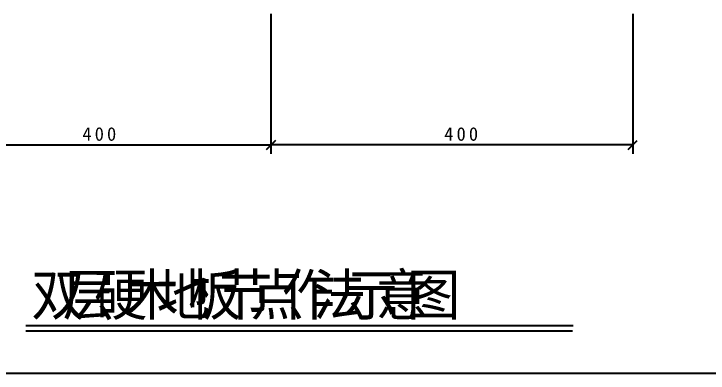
# Model space of a CAD drawing. Header units: metres. Extents: x 0 to 420, y 0 to 297.
# Drawn here: x 143.9 to 297.4, y 0 to 79.5 of the extents above; entities that cross this region are included whole.
import ezdxf

# ---------------------------------------------------------------- set-up
doc = ezdxf.new("R2010")
doc.units = ezdxf.units.M

msp = doc.modelspace()

# ---------------------------------------------------------------- linework, layer by layer
for p, q in [((200.71, 79.48), (200.71, 48.5)), ((200.71, 79.48), (200.71, 48.5)), ((280.71, 79.48), (280.71, 48.5)), ((201.71, 51.5), (199.71, 49.5)), ((199.71, 49.5), (201.71, 51.5)), ((279.71, 49.5), (281.71, 51.5)), ((120.71, 50.5), (200.71, 50.5)), ((280.71, 50.5), (200.71, 50.5)), ((146.54, 10.57), (267.52, 10.57)), ((146.54, 9.37), (267.36, 9.37)), ((0, 0), (420, 0))]:
    msp.add_line(p, q)

# ---------------------------------------------------------------- texts
for s, height, p in [('4', 3, (159.02, 51.41)), ('0', 3, (161.75, 51.41)), ('0', 3, (164.47, 51.41)), ('4', 3, (239.02, 51.41)), ('0', 3, (241.75, 51.41)), ('0', 3, (244.47, 51.41)), ('木', 9.09, (168.51, 12.8)), ('地', 9.09, (175.43, 12.8)), ('板', 9.09, (182.35, 12.8)), ('节', 9.09, (189.26, 12.8)), ('点', 9.09, (196.18, 12.8)), ('作', 9.09, (203.1, 12.8)), ('法', 9.09, (210.01, 12.8)), ('意', 9.09, (223.85, 12.8)), ('双', 9.09, (147.76, 12.8)), ('层', 9.09, (154.68, 12.8)), ('硬', 9.09, (161.59, 12.8)), ('示', 9.09, (216.93, 12.8)), ('图', 9.09, (230.76, 12.8))]:
    msp.add_text(s, height=height).set_placement(p)

doc.saveas('drawing.dxf')
